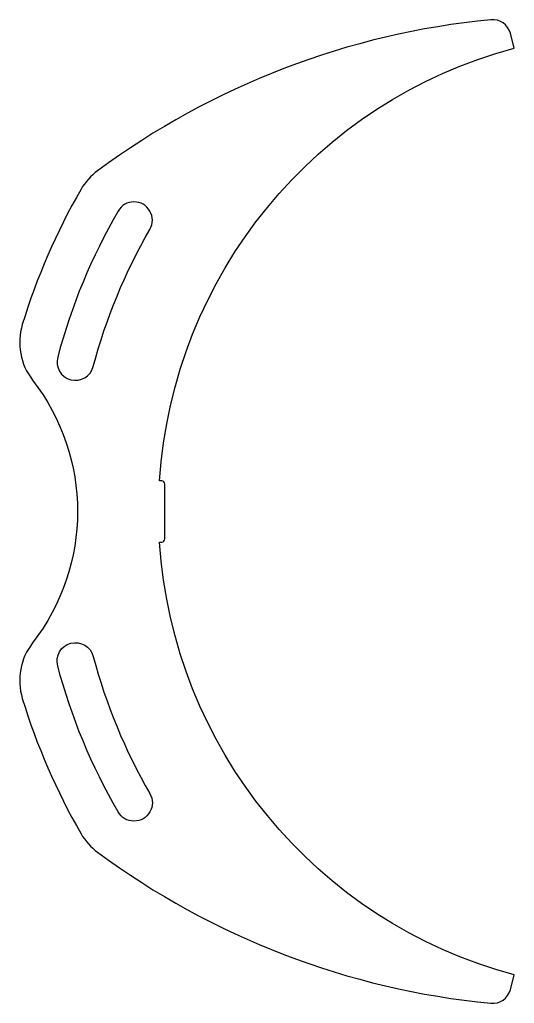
# Model space of a CAD drawing. Extents: x -45 to 116, y -160 to 160.
import ezdxf

# ---------------------------------------------------------------- set-up
doc = ezdxf.new("R2010")
doc.units = 0

msp = doc.modelspace()

# ---------------------------------------------------------------- linework, layer by layer
at = {"layer": '1'}
for points in [[(115.99, 151.17), (114.71, 155.97, 0.366463), (108.34, 160.39, 0.136096), (-19.9, 111.15, 0.102761), (-25.32, 105.08, 0.057464), (-44.46, 60.95, 0.24311), (-41.13, 42.89, -0.342229), (-41.13, -42.89, 0.24311), (-44.46, -60.95, 0.057464), (-25.32, -105.08, 0.102761), (-19.9, -111.15, 0.136096), (108.34, -160.39, 0.366463), (114.71, -155.97), (115.99, -151.17, -0.321722), (0.32, -10), (1.06, -9.95, 0.395607), (2, -8.95), (2, 8.95, 0.395607), (1.06, 9.95), (0.32, 10, -0.321722)], [(-2.85, 92, 1), (-13.24, 98, 0.066077), (-32.93, 50.33, 1), (-21.33, 47.25, -0.066077)], [(-2.85, -92, -1), (-13.24, -98, -0.066077), (-32.93, -50.33, -1), (-21.33, -47.25, 0.066077)]]:
    msp.add_lwpolyline(points, format="xyb", close=True, dxfattribs=at)

doc.saveas('drawing.dxf')
